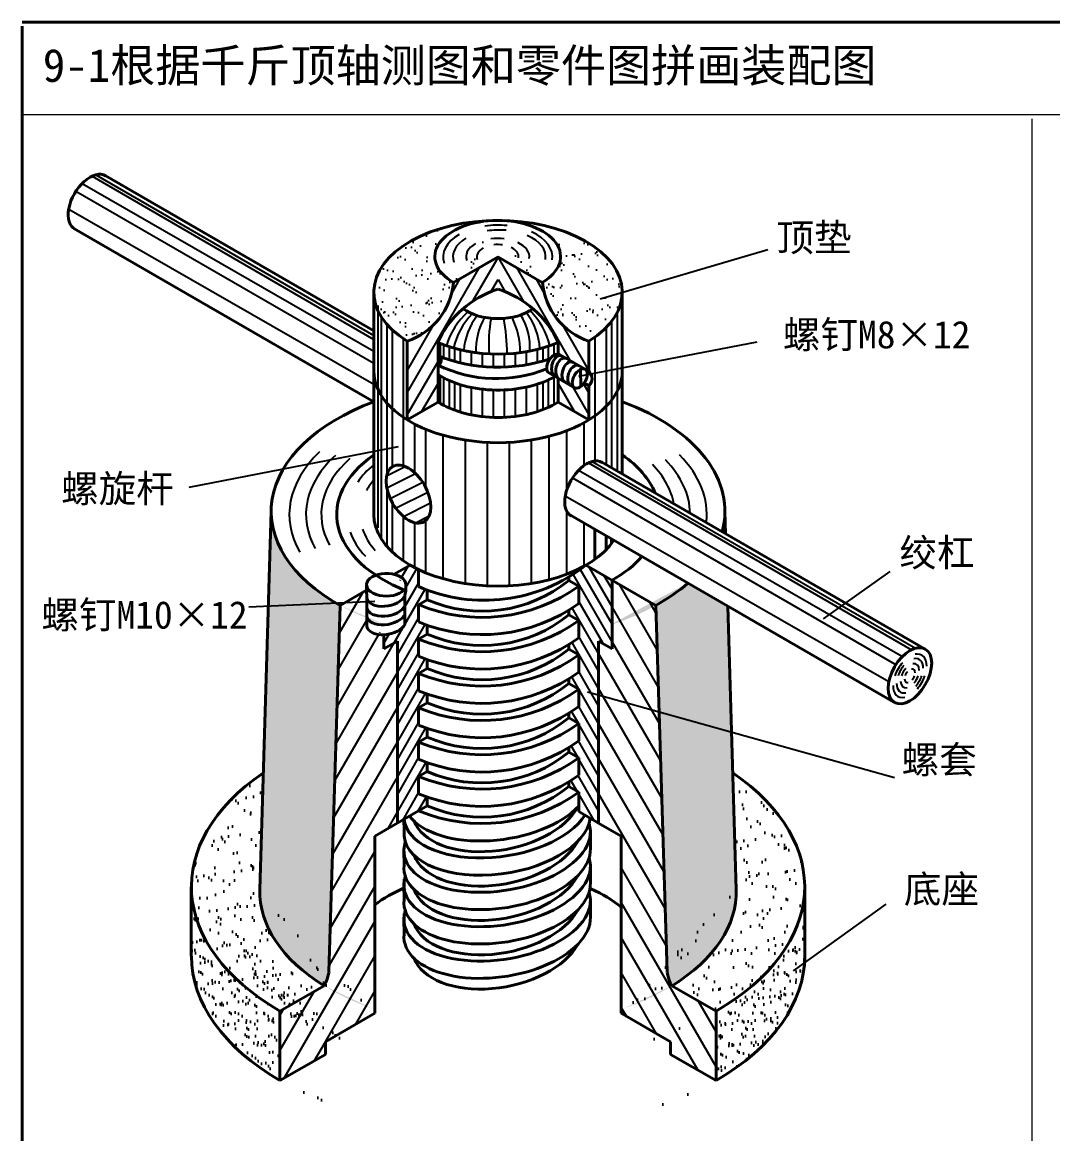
# Model space of a CAD drawing. Header units: millimetres. Extents: x 12 to 344, y 43 to 268.
# Drawn here: x 12.2 to 105.7, y 159.3 to 260.2 of the extents above; entities that cross this region are included whole.
import ezdxf

# ---------------------------------------------------------------- set-up
doc = ezdxf.new("R2010")
doc.units = ezdxf.units.MM
doc.header["$LTSCALE"] = 0.5
doc.layers.get('0').update_dxf_attribs({"lineweight": 15})
for name, color, linetype, lineweight in [('粗', 7, 'Continuous', 40), ('粗实线', 7, 'Continuous', 40), ('粗线', 7, 'Continuous', 40)]:
    doc.layers.add(name, color=color, linetype=linetype, lineweight=lineweight)
doc.layers.add('细实线', color=7, linetype='Continuous')
doc.styles.add('style1', font='SIMFANG.TTF', dxfattribs={"height": 2.5})
pattern_1 = [(37.5, (12.9927, 32.631), (-0.048001, 1.46824), [0, -1.15824, 0, -1.2954, 0, -1.23825]), (7.5, (12.9927, 32.631), (1.34857, 2.150475), [0, -0.62484, 0, -1.04394, 0, -0.40005]), (327.5, (12.0554, 32.631), (2.372977, 0.0043116), [0, -0.381, 0, -1.3716, 0, -1.7907]), (317.5, (12.0554, 32.631), (2.29067, 0.668788), [0, -0.1905, 0, -0.89916, 0, -1.0287])]

msp = doc.modelspace()

# ---------------------------------------------------------------- hatches: boundary and pattern name
at = {"layer": '粗实线', "linetype": 'Continuous'}
h = msp.add_hatch(dxfattribs=at)
h.set_pattern_fill('AR-SAND', color=256, scale=0.03, style=0)
h.set_pattern_definition(pattern_1)
edge = h.paths.add_edge_path()
edge.add_ellipse((55.38, 215.76), major_axis=(-20.6, 0), ratio=0.57735, start_angle=404.6222, end_angle=405.9624, ccw=False)
edge.add_line((40.71, 207.41), (34.52, 207.13))
edge.add_line((34.52, 207.13), (33.75, 181.44))
edge.add_ellipse((55.38, 181.22), major_axis=(-21.63, 0), ratio=0.57735, start_angle=359.0127, end_angle=403.1012)
edge.add_arc((35.79, 174.75), 4.32, 331.493, 349.1057)
edge.add_line((40.03, 173.94), (41.06, 207.21))
edge = h.paths.add_edge_path()
edge.add_ellipse((55.38, 215.76), major_axis=(-20.6, 0), ratio=0.57735, start_angle=360, end_angle=404.6222, ccw=False)
edge.add_line((34.78, 215.76), (34.52, 207.13))
edge.add_line((34.52, 207.13), (40.71, 207.41))
edge = h.paths.add_edge_path()
edge.add_line((76.57, 195.72), (69.99, 197.56))
edge.add_line((69.99, 197.56), (70.72, 173.94))
edge.add_arc((74.96, 174.75), 4.32, 190.8943, 208.507)
edge.add_ellipse((55.38, 181.22), major_axis=(-21.63, 0), ratio=0.57735, start_angle=496.8988, end_angle=540.9873)
edge.add_line((77, 181.44), (76.57, 195.72))
edge = h.paths.add_edge_path()
edge.add_line((76.23, 207.16), (72.61, 209.25))
edge.add_ellipse((55.38, 215.76), major_axis=(-20.6, 0), ratio=0.57735, start_angle=494.0376, end_angle=506.7884, ccw=False)
edge.add_line((69.69, 207.21), (69.99, 197.56))
edge.add_line((69.99, 197.56), (76.57, 195.72))
edge.add_line((76.57, 195.72), (76.23, 207.16))
h = msp.add_hatch(dxfattribs=at)
h.set_pattern_fill('AR-SAND', color=256, scale=0.05, style=0)
h.set_pattern_definition([(37.5, (12.9927, 32.631), (-0.080002, 2.447066), [0, -1.9304, 0, -2.159, 0, -2.06375]), (7.5, (12.9927, 32.631), (2.247616, 3.584126), [0, -1.0414, 0, -1.7399, 0, -0.66675]), (327.5, (11.4306, 32.631), (3.954962, 0.007186), [0, -0.635, 0, -2.286, 0, -2.9845]), (317.5, (11.4306, 32.631), (3.81778, 1.114647), [0, -0.3175, 0, -1.4986, 0, -1.7145])])
edge = h.paths.add_edge_path()
edge.add_ellipse((55.38, 181.22), major_axis=(-21.63, 0), ratio=0.57735, start_angle=359.0127, end_angle=403.1012, ccw=False)
edge.add_line((33.75, 181.44), (34.07, 192.03))
edge.add_ellipse((55.38, 181.68), major_axis=(-27.84, 0), ratio=0.57735, start_angle=319.9309, end_angle=360)
edge.add_ellipse((55.38, 181.68), major_axis=(-27.84, 0), ratio=0.57735, start_angle=360, end_angle=404.6725)
edge.add_line((35.58, 170.38), (39.58, 172.69))
edge = h.paths.add_edge_path()
edge.add_ellipse((55.38, 181.68), major_axis=(-27.84, 0), ratio=0.57735, start_angle=495.3275, end_angle=540)
edge.add_ellipse((55.38, 181.68), major_axis=(-27.84, 0), ratio=0.57735, start_angle=540, end_angle=580.0691)
edge.add_line((76.68, 192.03), (77, 181.44))
edge.add_ellipse((55.38, 181.22), major_axis=(-21.63, 0), ratio=0.57735, start_angle=496.8988, end_angle=540.9873, ccw=False)
edge.add_line((71.17, 172.69), (75.18, 170.38))
h = msp.add_hatch(dxfattribs=at)
h.set_pattern_fill('AR-SAND', color=256, scale=0.03, style=0)
h.set_pattern_definition(pattern_1)
edge = h.paths.add_edge_path()
edge.add_ellipse((55.38, 181.68), major_axis=(-27.84, 0), ratio=0.57735, start_angle=360, end_angle=404.6725, ccw=False)
edge.add_line((27.53, 181.68), (27.53, 175.38))
edge.add_ellipse((55.38, 175.38), major_axis=(-27.84, 0), ratio=0.57735, start_angle=0, end_angle=44.6725)
edge.add_line((35.58, 164.08), (35.58, 170.38))
edge = h.paths.add_edge_path()
edge.add_ellipse((55.38, 175.38), major_axis=(-27.84, 0), ratio=0.57735, start_angle=135.3275, end_angle=177.7421)
edge.add_ellipse((55.38, 175.38), major_axis=(-27.84, 0), ratio=0.57735, start_angle=177.7421, end_angle=180)
edge.add_line((83.22, 175.38), (83.22, 181.68))
edge.add_ellipse((55.38, 181.68), major_axis=(-27.84, 0), ratio=0.57735, start_angle=495.3275, end_angle=540, ccw=False)
edge.add_line((75.18, 170.38), (75.18, 164.08))
at = {"layer": '细实线', "linetype": 'Continuous'}
h = msp.add_hatch(dxfattribs=at)
h.set_pattern_fill('AR-SAND', color=256, scale=0.04, style=0)
h.set_pattern_definition([(37.5, (12.9927, 32.631), (-0.064001, 1.957653), [0, -1.54432, 0, -1.7272, 0, -1.651]), (7.5, (12.9927, 32.631), (1.798093, 2.8673), [0, -0.83312, 0, -1.39192, 0, -0.5334]), (327.5, (11.743, 32.631), (3.16397, 0.005749), [0, -0.508, 0, -1.8288, 0, -2.3876]), (317.5, (11.743, 32.631), (3.054226, 0.891717), [0, -0.254, 0, -1.19888, 0, -1.3716])])
edge = h.paths.add_edge_path()
edge.add_ellipse((55.38, 235.65), major_axis=(-11.28, 0), ratio=0.57735, start_angle=180, end_angle=268.6708)
edge.add_ellipse((55.35, 238.87), major_axis=(-5.71, 0), ratio=0.57735, start_angle=135, end_angle=267.1074, ccw=False)
edge.add_arc((65.61, 237.11), 6.23, 185.1718, 251.4187)
edge.add_ellipse((55.38, 235.65), major_axis=(-11.28, 0), ratio=0.57735, start_angle=137.0233, end_angle=141.2564)
edge.add_ellipse((55.38, 235.65), major_axis=(-11.28, 0), ratio=0.57735, start_angle=141.2564, end_angle=150.2947)
edge.add_ellipse((55.38, 235.65), major_axis=(-11.28, 0), ratio=0.57735, start_angle=150.2947, end_angle=155.9094)
edge.add_ellipse((55.38, 235.65), major_axis=(-11.28, 0), ratio=0.57735, start_angle=155.9094, end_angle=163.1797)
edge.add_ellipse((55.38, 235.65), major_axis=(-11.28, 0), ratio=0.57735, start_angle=163.1797, end_angle=179.8499)
edge.add_ellipse((55.38, 235.65), major_axis=(-11.28, 0), ratio=0.57735, start_angle=179.8499, end_angle=180)
edge = h.paths.add_edge_path()
edge.add_ellipse((55.35, 238.87), major_axis=(-5.71, 0), ratio=0.57735, start_angle=273.4408, end_angle=405.378, ccw=False)
edge.add_ellipse((55.38, 235.65), major_axis=(-11.28, 0), ratio=0.57735, start_angle=271.8774, end_angle=360)
edge.add_ellipse((55.38, 235.65), major_axis=(-11.28, 0), ratio=0.57735, start_angle=360, end_angle=374.7631)
edge.add_ellipse((55.38, 235.65), major_axis=(-11.28, 0), ratio=0.57735, start_angle=374.7631, end_angle=380.0338)
edge.add_ellipse((55.38, 235.65), major_axis=(-11.28, 0), ratio=0.57735, start_angle=380.0338, end_angle=386.4691)
edge.add_ellipse((55.38, 235.65), major_axis=(-11.28, 0), ratio=0.57735, start_angle=386.4691, end_angle=391.6947)
edge.add_ellipse((55.38, 235.65), major_axis=(-11.28, 0), ratio=0.57735, start_angle=391.6947, end_angle=400.339)
edge.add_ellipse((55.38, 235.65), major_axis=(-11.28, 0), ratio=0.57735, start_angle=400.339, end_angle=402.9767)
edge.add_arc((45.14, 237.11), 6.23, 288.5813, 354.5426)
at = {"layer": '细实线'}
h = msp.add_hatch(dxfattribs=at)
h.set_pattern_fill('LINE', color=256, scale=0.25, angle=60, style=0)
h.set_pattern_definition([(60, (-66.03044, 108.27895), (-0.6874077, 0.396875), [])])
edge = h.paths.add_edge_path()
edge.add_line((48.94, 201.49), (48.94, 202.29))
edge.add_arc((53.93, 216.41), 14.97, 247.353, 250.5408, ccw=False)
edge.add_line((48.17, 202.59), (48.17, 204.16))
edge.add_line((48.17, 204.16), (48.94, 204.61))
edge.add_line((48.94, 204.61), (48.94, 205.41))
edge.add_arc((53.93, 219.53), 14.97, 247.353, 250.5408, ccw=False)
edge.add_line((48.17, 205.71), (48.17, 207.28))
edge.add_line((48.17, 207.28), (48.94, 207.73))
edge.add_line((48.94, 207.73), (48.94, 208.62))
edge.add_arc((54.13, 222.62), 14.94, 246.4462, 249.6619, ccw=False)
edge.add_line((48.17, 208.93), (48.17, 210.47))
edge.add_ellipse((55.38, 215.48), major_axis=(-11.28, 0), ratio=0.57735, start_angle=47.6547, end_angle=50.282, ccw=False)
edge.add_ellipse((55.38, 215.48), major_axis=(-11.28, 0), ratio=0.57735, start_angle=45, end_angle=47.6547, ccw=False)
edge.add_line((47.4, 210.87), (45.95, 210.04))
edge.add_ellipse((45.23, 209.09), major_axis=(-1.79, 0), ratio=0.57735, start_angle=180, end_angle=246.1616, ccw=False)
edge.add_line((47.01, 209.09), (47.01, 208.54))
edge.add_line((47.01, 208.54), (46.93, 208.11))
edge.add_line((46.93, 208.11), (46.93, 207.67))
edge.add_line((46.93, 207.67), (46.93, 207.21))
edge.add_line((46.93, 207.21), (46.93, 206.88))
edge.add_line((46.93, 206.88), (46.93, 206.43))
edge.add_line((46.93, 206.43), (46.93, 205.98))
edge.add_line((46.93, 205.98), (46.93, 205.53))
edge.add_ellipse((45.23, 205.61), major_axis=(-1.76, -0.31), ratio=0.57735, start_angle=437.4826, end_angle=518.705, ccw=False)
edge.add_line((45.02, 204.55), (45.02, 203.27))
edge.add_line((45.02, 203.27), (46.24, 203.98))
edge.add_line((46.24, 203.98), (46.24, 187.46))
edge.add_line((46.24, 187.46), (48.17, 188.57))
edge.add_line((48.17, 188.57), (48.94, 189.02))
edge.add_line((48.94, 189.02), (48.94, 189.82))
edge.add_arc((53.93, 203.94), 14.97, 247.353, 250.5408, ccw=False)
edge.add_line((48.17, 190.12), (48.17, 191.69))
edge.add_line((48.17, 191.69), (48.94, 192.14))
edge.add_line((48.94, 192.14), (48.94, 192.94))
edge.add_arc((53.93, 207.06), 14.97, 247.353, 250.5408, ccw=False)
edge.add_line((48.17, 193.24), (48.17, 194.81))
edge.add_line((48.17, 194.81), (48.94, 195.26))
edge.add_line((48.94, 195.26), (48.94, 196.06))
edge.add_arc((53.93, 210.17), 14.97, 247.353, 250.5408, ccw=False)
edge.add_line((48.17, 196.35), (48.17, 197.92))
edge.add_line((48.17, 197.92), (48.94, 198.37))
edge.add_line((48.94, 198.37), (48.94, 199.17))
edge.add_arc((53.93, 213.29), 14.97, 247.353, 250.5408, ccw=False)
edge.add_line((48.17, 199.47), (48.17, 201.04))
edge.add_line((48.17, 201.04), (48.94, 201.49))
h = msp.add_hatch(dxfattribs=at)
h.set_pattern_fill('LINE', color=256, scale=0.25, angle=120, style=0)
h.set_pattern_definition([(120, (-66.03044, 108.27895), (-0.6874077, -0.396875), [])])
h.paths.add_polyline_path([(63.35, 210.87, -0.031431), (61.81, 209.81), (61.81, 209.48), (62.71, 208.96), (62.71, 207.39, -0.01811), (61.81, 206.79), (61.81, 206.37), (62.71, 205.85), (62.71, 204.28, -0.01811), (61.81, 203.67), (61.81, 203.25), (62.71, 202.73), (62.71, 201.16, -0.01811), (61.81, 200.56), (61.81, 200.13), (62.71, 199.61), (62.71, 198.04, -0.01811), (61.81, 197.44), (61.81, 197.01), (62.71, 196.49), (62.71, 194.93, -0.01811), (61.81, 194.32), (61.81, 193.9), (62.71, 193.38), (62.71, 191.81, -0.01811), (61.81, 191.2), (61.81, 190.78), (62.71, 190.26), (62.71, 188.5), (64.51, 187.46), (64.51, 203.98), (65.73, 203.27), (65.73, 209.5)])
h = msp.add_hatch(dxfattribs=at)
h.set_pattern_fill('LINE', color=256, scale=0.5, angle=120, style=0)
h.set_pattern_definition([(120, (-66.0304, 108.279), (-1.374815, -0.79375), [])])
h.paths.add_polyline_path([(69.69, 207.21), (65.73, 209.5), (65.73, 203.27), (64.51, 203.98), (64.51, 187.46), (66.56, 186.28), (66.56, 186.02), (66.56, 170.19), (71.05, 167.6), (71.05, 166.46), (75.18, 164.08), (75.18, 170.38), (71.17, 172.69, -0.077002), (70.72, 173.94)])
h = msp.add_hatch(dxfattribs=at)
h.set_pattern_fill('LINE', color=256, scale=0.5, angle=60, style=0)
h.set_pattern_definition([(60, (-66.0304, 108.279), (-1.374815, 0.79375), [])])
edge = h.paths.add_edge_path()
edge.add_line((46.24, 203.98), (45.02, 203.27))
edge.add_line((45.02, 203.27), (45.02, 204.55))
edge.add_ellipse((45.23, 205.61), major_axis=(-1.76, -0.31), ratio=0.57735, start_angle=359.8973, end_angle=437.4826, ccw=False)
edge.add_line((43.47, 205.3), (43.47, 205.75))
edge.add_line((43.47, 205.75), (43.47, 206.2))
edge.add_line((43.47, 206.2), (43.47, 206.65))
edge.add_line((43.47, 206.65), (43.47, 206.99))
edge.add_line((43.47, 206.99), (43.47, 207.44))
edge.add_line((43.47, 207.44), (43.47, 207.89))
edge.add_line((43.47, 207.89), (43.44, 208.59))
edge.add_line((43.44, 208.59), (41.06, 207.21))
edge.add_line((41.06, 207.21), (40.03, 173.94))
edge.add_arc((35.79, 174.75), 4.32, 331.493, 349.1057, ccw=False)
edge.add_line((39.58, 172.69), (35.58, 170.38))
edge.add_line((35.58, 170.38), (35.58, 164.08))
edge.add_line((35.58, 164.08), (39.7, 166.46))
edge.add_line((39.7, 166.46), (39.7, 167.6))
edge.add_line((39.7, 167.6), (44.19, 170.19))
edge.add_line((44.19, 170.19), (44.19, 186.02))
edge.add_line((44.19, 186.02), (44.19, 186.28))
edge.add_line((44.19, 186.28), (46.24, 187.46))
edge.add_line((46.24, 187.46), (46.24, 203.98))

# ---------------------------------------------------------------- linework, layer by layer
msp.add_line((12.18, 251.79), (342.18, 251.79))
at = {"linetype": 'Continuous'}
msp.add_line((103.83, 251.4), (103.83, 42.79), dxfattribs=at)
at = {"layer": '粗'}
for p, q in [((12.18, 259.79), (12.18, 43.16)), ((46.86, 182.35), (46.86, 181.1)), ((46.86, 179.24), (46.86, 177.98))]:
    msp.add_line(p, q, dxfattribs=at)
at = {"layer": '粗', "linetype": 'Continuous'}
msp.add_arc((49.75, 229.46), 0.474, 291.8599, 58.6188, dxfattribs=at)
at = {"layer": '粗'}
for start_param, end_param in [(5.354105, 5.633102), (3.758899, 4.04622)]:
    msp.add_ellipse((55.24, 175.19), major_axis=(-13.88, 0), ratio=0.57735, start_param=start_param, end_param=end_param, dxfattribs=at)
at = {"layer": '粗实线'}
for p, q in [((44.09, 232.15), (19.71, 246.23)), ((44.09, 225.71), (16.88, 241.42)), ((55.38, 238.85), (51.33, 236.52)), ((55.35, 238.87), (59.39, 236.54)), ((44.09, 235.65), (44.09, 215.48)), ((66.66, 235.65), (66.66, 219.13)), ((47.12, 224.06), (47.12, 231.21)), ((49.93, 225.68), (49.93, 231.07)), ((60.83, 230.03), (60.83, 231.07)), ((63.63, 228.45), (63.63, 231.21)), ((63.28, 228.65), (60.96, 229.99)), ((61.46, 229.66), (61.59, 229.63)), ((62.09, 229.32), (62.19, 229.28)), ((62.32, 226.98), (60, 228.32)), ((60.61, 227.97), (60.46, 228.09)), ((62.65, 229), (62.73, 228.97)), ((62.87, 228.64), (62.89, 227.09)), ((60.83, 227.88), (60.85, 227.84)), ((60.83, 225.68), (60.83, 227.85)), ((61.43, 227.51), (61.52, 227.45)), ((61.91, 227.22), (61.85, 227.29)), ((63.63, 227.17), (63.18, 227.38)), ((63.63, 224.06), (63.63, 227.15)), ((49.93, 225.68), (47.12, 224.06)), ((60.83, 225.68), (63.63, 224.06)), ((94.15, 203.25), (64.79, 220.21)), ((34.78, 215.76), (33.75, 181.44)), ((91.32, 198.44), (61.96, 215.4)), ((75.97, 215.76), (76.04, 213.71)), ((64.18, 214.12), (64.18, 211.4)), ((65.18, 213.54), (65.18, 212.25)), ((65.68, 213.25), (65.68, 212.82)), ((47.4, 210.87), (45.95, 210.04)), ((48.17, 210.47), (48.17, 208.93)), ((63.35, 210.87), (69.69, 207.21)), ((43.44, 208.59), (43.44, 209.09)), ((47.01, 209.09), (47.01, 208.54)), ((61.81, 209.81), (61.81, 209.48)), ((61.81, 209.48), (62.71, 208.96)), ((62.71, 208.96), (62.71, 207.39)), ((65.73, 209.5), (65.73, 203.27)), ((43.44, 208.59), (41.06, 207.21)), ((43.44, 208.59), (43.47, 207.89)), ((43.47, 208.34), (43.44, 208.59)), ((43.47, 207.89), (43.47, 207.44)), ((47.01, 208.54), (46.93, 208.11)), ((46.93, 208.11), (46.93, 207.67)), ((48.94, 208.62), (48.94, 207.73)), ((41.06, 207.21), (40.03, 173.94)), ((43.47, 207.44), (43.47, 206.99)), ((43.47, 206.99), (43.47, 206.65)), ((46.93, 207.67), (46.93, 207.21)), ((46.93, 207.21), (46.93, 206.88)), ((46.93, 206.88), (46.93, 206.43)), ((48.94, 207.73), (48.17, 207.28)), ((48.17, 207.28), (48.17, 205.71)), ((69.69, 207.21), (70.72, 173.94)), ((76.23, 207.16), (77, 181.44)), ((43.47, 206.65), (43.47, 206.2)), ((43.47, 206.2), (43.47, 205.75)), ((46.93, 206.43), (46.93, 205.98)), ((46.93, 205.98), (46.93, 205.53)), ((61.81, 206.79), (61.81, 206.37)), ((61.81, 206.37), (62.71, 205.85)), ((62.71, 205.85), (62.71, 204.28)), ((43.47, 205.75), (43.47, 205.3)), ((48.94, 205.41), (48.94, 204.61)), ((45.02, 204.55), (45.02, 203.27)), ((45.02, 203.27), (46.24, 203.98)), ((46.24, 203.98), (46.24, 187.46)), ((48.94, 204.61), (48.17, 204.16)), ((48.17, 204.16), (48.17, 202.7)), ((48.17, 204.16), (48.17, 202.59)), ((64.51, 203.98), (64.51, 187.46)), ((65.73, 203.27), (64.51, 203.98)), ((61.81, 203.25), (61.81, 203.67)), ((61.81, 203.25), (62.71, 202.73)), ((48.94, 202.29), (48.94, 201.49)), ((62.71, 202.73), (62.71, 201.16)), ((48.94, 201.49), (48.17, 201.04)), ((48.17, 201.04), (48.17, 199.47)), ((61.81, 200.56), (61.81, 200.13)), ((61.81, 200.13), (62.71, 199.61)), ((48.94, 199.17), (48.94, 198.37)), ((62.71, 199.61), (62.71, 198.04)), ((48.94, 198.37), (48.17, 197.92)), ((48.17, 197.92), (48.17, 196.35)), ((61.81, 197.01), (61.81, 197.44)), ((61.81, 197.01), (62.71, 196.49)), ((48.94, 196.06), (48.94, 195.26)), ((62.71, 196.49), (62.71, 194.93)), ((48.94, 195.26), (48.17, 194.81)), ((48.17, 194.81), (48.17, 193.24)), ((48.17, 194.81), (48.17, 193.35)), ((61.81, 193.9), (61.81, 194.32)), ((61.81, 193.9), (62.71, 193.38)), ((48.94, 192.94), (48.94, 192.14)), ((62.71, 193.38), (62.71, 191.81)), ((48.94, 192.14), (48.17, 191.69)), ((48.17, 191.69), (48.17, 190.12)), ((61.81, 191.2), (61.81, 190.78)), ((61.81, 190.78), (62.71, 190.26)), ((48.94, 189.82), (48.94, 189.02)), ((62.71, 190.26), (62.71, 188.5)), ((48.94, 189.02), (48.17, 188.57)), ((48.17, 188.57), (44.19, 186.28)), ((46.85, 186.72), (46.84, 187.81)), ((64.51, 187.46), (62.71, 188.5)), ((63.77, 185.14), (63.77, 186.71)), ((66.56, 186.28), (64.51, 187.46)), ((44.19, 186.02), (44.19, 186.28)), ((44.19, 186.02), (44.19, 170.19)), ((66.56, 186.02), (66.56, 186.28)), ((66.56, 186.02), (66.56, 170.19)), ((46.85, 183.6), (46.84, 184.94)), ((63.77, 182.03), (63.77, 183.6)), ((27.53, 181.68), (27.53, 175.38)), ((46.85, 180.48), (46.84, 181.82)), ((83.22, 181.68), (83.22, 175.38)), ((63.77, 178.91), (63.77, 180.48)), ((46.85, 177.37), (46.84, 178.71)), ((35.58, 170.38), (39.58, 172.69)), ((75.18, 170.38), (71.17, 172.69)), ((35.58, 164.08), (35.58, 170.38)), ((44.19, 170.19), (39.7, 167.6)), ((66.56, 170.19), (71.05, 167.6)), ((75.18, 164.08), (75.18, 170.38)), ((39.7, 167.6), (39.7, 166.46)), ((71.05, 167.6), (71.05, 166.46)), ((35.58, 164.08), (39.7, 166.46)), ((75.18, 164.08), (71.05, 166.46))]:
    msp.add_line(p, q, dxfattribs=at)
for centre, radius, start, end in [((45.14, 237.11), 6.23, 288.5813, 354.5426), ((65.61, 237.11), 6.23, 185.4574, 251.4187), ((57.98, 227.48), 8.83, 107.193, 155.9389), ((52.77, 227.48), 8.83, 24.0611, 72.807), ((55.24, 239.91), 12.11, 243.975, 292.1517), ((63.02, 227.8), 0.896, 313.3717, 72.4975), ((54.13, 222.62), 14.94, 246.4462, 308.1155), ((53.93, 221.1), 14.97, 247.353, 305.885), ((53.93, 219.19), 12.5, 246.5035, 309.0675), ((53.93, 219.53), 14.97, 247.353, 305.885), ((53.93, 217.98), 14.97, 247.353, 305.885), ((53.93, 216.07), 12.5, 246.5035, 309.0675), ((53.93, 216.41), 14.97, 247.353, 305.885), ((53.93, 212.96), 12.5, 246.5035, 309.0675), ((53.93, 214.86), 14.97, 247.353, 305.885), ((53.93, 213.29), 14.97, 247.353, 305.885), ((53.93, 209.84), 12.5, 246.5035, 309.0675), ((53.93, 211.74), 14.97, 247.353, 305.885), ((53.93, 210.17), 14.97, 247.353, 305.885), ((53.93, 206.72), 12.5, 246.5035, 309.0675), ((53.93, 208.63), 14.97, 247.353, 305.885), ((53.93, 207.06), 14.97, 247.353, 305.885), ((53.93, 203.6), 12.5, 246.5035, 309.0675), ((53.93, 205.51), 14.97, 247.353, 305.885), ((53.93, 203.94), 14.97, 247.353, 305.885), ((53.93, 200.49), 12.5, 246.5035, 309.0675), ((53.93, 202.39), 14.97, 247.353, 305.885), ((35.79, 174.75), 4.32, 331.493, 349.1057), ((74.96, 174.75), 4.32, 190.8943, 208.507)]:
    msp.add_arc(centre, radius, start, end, dxfattribs=at)
for centre, major_axis, ratio, start_param, end_param in [((18.33, 243.81), (-1.4, -2.42), 0.57735, 3.130504, 6.320015), ((55.38, 235.65), (-11.28, 0), 0.57735, 2.391507, 7.033271), ((55.35, 238.87), (-5.71, 0), 0.57735, 2.356194, 7.075181), ((55.38, 235.57), (-4.02, 0), 0.57735, 0.661455, 2.480137), ((55.38, 235.26), (-9.07, 0), 0.57735, 0.925874, 2.215719), ((60.48, 229.16), (-0.481, -0.834), 0.57735, 3.141593, 6.283185), ((55.38, 234.08), (-9.07, 0), 0.57735, 0.925874, 2.122201), ((60.83, 228.96), (-0.249, -0.93), 0.57735, 3.141593, 6.048358), ((61.21, 228.73), (-0.249, -0.93), 0.57735, 3.141593, 5.99919), ((61.79, 228.4), (-0.297, -0.916), 0.57735, 3.141593, 6.15303), ((62.32, 228.1), (-0.329, -0.905), 0.57735, 3.141593, 5.982404), ((55.38, 228.5), (-11.28, 0), 0.57735, 0, 3.141593), ((55.38, 230.99), (-7.32, 0), 0.57735, 0.730954, 2.356864), ((55.38, 215.76), (-20.6, 0), 0.57735, 5.29204, 7.08538), ((55.38, 228.5), (-7.32, 0), 0.57735, 0.730954, 2.410639), ((55.38, 215.76), (-20.6, 0), 0.57735, 9.267098, 10.415923), ((55.38, 215.48), (-14.65, 0), 0.57735, 5.591816, 7.246251), ((63.41, 217.78), (-1.4, -2.42), 0.57735, 3.130504, 6.320015), ((55.38, 215.48), (-14.65, 0), 0.57735, 3.371509, 3.832962), ((55.38, 215.48), (-11.28, 0), 0.57735, 0, 2.771701), ((55.38, 215.48), (-14.65, 0), 0.57735, 2.356194, 2.672402), ((45.23, 209.09), (-1.79, 0), 0.57735, 3.141593, 8.947783), ((55.38, 215.76), (-20.6, 0), 0.57735, 8.622583, 8.845127), ((45.23, 208.19), (-1.76, -0.31), 0.57735, 6.281393, 9.05311), ((45.23, 207.29), (-1.76, -0.31), 0.57735, 6.281393, 9.05311), ((45.23, 206.51), (-1.76, -0.31), 0.57735, 6.281393, 9.05311), ((45.23, 205.61), (-1.76, -0.31), 0.57735, 6.281393, 9.05311), ((55.38, 181.68), (-27.84, 0), 0.57735, 5.583847, 7.062868), ((55.38, 181.68), (-27.84, 0), 0.57735, 8.645095, 10.124116), ((55.3, 190.47), (-8.44, -1.19), 0.531456, 0.27715, 2.56123), ((55.32, 189.51), (-7.68, -1.42), 0.57735, 0.098384, 2.704215), ((55.3, 187.36), (-8.44, -1.19), 0.531456, 6.1624, 9.283688), ((55.3, 188.93), (-8.44, -1.19), 0.531456, 6.266567, 9.004518), ((55.3, 185.81), (-8.44, -1.19), 0.531456, 6.038161, 9.520696), ((55.32, 186.39), (-7.68, -1.42), 0.57735, 0.098384, 2.704215), ((55.3, 184.24), (-8.44, -1.19), 0.531456, 6.1624, 9.362681), ((55.3, 182.69), (-8.44, -1.19), 0.531456, 6.038161, 9.520696), ((55.32, 183.27), (-7.68, -1.42), 0.57735, 0.098384, 2.704215), ((55.3, 181.12), (-8.44, -1.19), 0.531456, 6.1624, 9.362681), ((55.38, 181.22), (-21.63, 0), 0.57735, 6.265954, 7.035443), ((55.3, 179.57), (-8.44, -1.19), 0.531456, 6.038161, 9.520696), ((55.38, 181.22), (-21.63, 0), 0.57735, 8.672521, 9.44201), ((55.3, 178), (-8.44, -1.19), 0.531456, 6.1624, 9.362681), ((55.32, 180.15), (-7.68, -1.42), 0.57735, 0.098384, 2.704215), ((55.32, 177.04), (-7.68, -1.42), 0.57735, 0.098384, 2.704215), ((55.38, 175.38), (-27.84, 0), 0.57735, 0, 0.779683), ((55.38, 175.38), (-27.84, 0), 0.57735, 2.36191, 3.141593)]:
    msp.add_ellipse(centre, major_axis=major_axis, ratio=ratio, start_param=start_param, end_param=end_param, dxfattribs=at)
for centre, major_axis in [((62.8, 227.82), (-0.481, -0.834)), ((47.25, 217.32), (1.44, -2.5)), ((92.77, 200.83), (-1.4, -2.42))]:
    msp.add_ellipse(centre, major_axis=major_axis, ratio=0.57735, dxfattribs=at)
at = {"layer": '粗线'}
msp.add_line((342.18, 260.16), (12.18, 260.16), dxfattribs=at)
at = {"layer": '细实线'}
for p, q in [((18.85, 246.31), (44.09, 231.72)), ((17.61, 245.52), (44.09, 230.31)), ((18.52, 246.19), (44.09, 231.36)), ((17.06, 244.83), (44.09, 229.22)), ((16.4, 243.2), (44.09, 227.3)), ((64.66, 235.04), (79.87, 239.53)), ((53.07, 234.8), (55.38, 238.8)), ((55.38, 238.8), (57.68, 234.8)), ((47.12, 226.51), (53.69, 237.88)), ((57.06, 237.88), (61.94, 229.43)), ((51.14, 235.47), (51.95, 236.88)), ((54.73, 235.68), (55.38, 236.8)), ((55.38, 236.8), (56.02, 235.68)), ((58.8, 236.88), (59.61, 235.47)), ((44.47, 234.44), (44.47, 214.26)), ((44.78, 233.42), (44.78, 213.25)), ((66.18, 233.77), (66.18, 219.4)), ((45.28, 232.75), (45.28, 219.08)), ((45.78, 232.23), (45.78, 219.81)), ((47.12, 228.51), (49.56, 232.73)), ((61.19, 232.73), (63.63, 228.51)), ((65.18, 232.42), (65.18, 219.98)), ((65.68, 232.99), (65.68, 219.69)), ((46.78, 231.43), (46.78, 219.89)), ((62.71, 228.03), (78.9, 231.15)), ((64.18, 231.57), (64.18, 220.32)), ((50.13, 230.99), (50.13, 229.81)), ((50.43, 230.87), (50.43, 229.69)), ((50.93, 230.69), (50.93, 229.52)), ((51.43, 230.54), (51.43, 229.36)), ((51.93, 230.42), (51.93, 229.24)), ((52.93, 230.22), (52.93, 229.04)), ((53.93, 230.09), (53.93, 228.91)), ((56.93, 230.1), (56.93, 228.92)), ((57.93, 230.23), (57.93, 229.06)), ((58.93, 230.44), (58.93, 229.26)), ((59.43, 230.58), (59.43, 229.4)), ((59.93, 230.73), (59.93, 229.55)), ((60.43, 230.91), (60.43, 229.91)), ((47.12, 224.51), (49.93, 229.36)), ((54.93, 230.03), (54.93, 228.85)), ((55.93, 230.03), (55.93, 228.85)), ((61.07, 229.89), (61.2, 229.86)), ((50.13, 228.04), (50.13, 225.55)), ((48.47, 224.84), (49.93, 227.36)), ((50.43, 227.87), (50.43, 225.39)), ((50.93, 227.63), (50.93, 225.14)), ((51.43, 227.43), (51.43, 224.94)), ((51.93, 227.26), (51.93, 224.77)), ((58.93, 227.3), (58.93, 224.81)), ((59.43, 227.47), (59.43, 224.98)), ((59.93, 227.68), (59.93, 225.19)), ((60.43, 227.93), (60.43, 225.45)), ((60.83, 227.36), (62.28, 224.84)), ((62.14, 227.09), (63.63, 224.51)), ((63.15, 227.34), (63.63, 226.51)), ((52.93, 227.01), (52.93, 224.52)), ((53.93, 226.85), (53.93, 224.36)), ((54.93, 226.77), (54.93, 224.29)), ((55.93, 226.78), (55.93, 224.29)), ((56.93, 226.86), (56.93, 224.37)), ((57.93, 227.03), (57.93, 224.54)), ((47.78, 223.69), (47.78, 219.29)), ((48.78, 223.22), (48.78, 218)), ((61.58, 223.06), (61.58, 217.57)), ((63.18, 223.8), (63.18, 219.91)), ((47.78, 221.99), (47.78, 219.29)), ((47.78, 221.99), (47.78, 219.29)), ((48.78, 221.99), (48.78, 218)), ((48.78, 221.99), (48.78, 218)), ((48.78, 221.99), (48.78, 218)), ((50.38, 222.66), (50.38, 209.64)), ((52.38, 222.22), (52.38, 209.2)), ((54.38, 221.99), (54.38, 208.97)), ((56.38, 221.99), (56.38, 208.97)), ((58.38, 222.22), (58.38, 209.2)), ((59.98, 222.55), (59.98, 209.53)), ((46.32, 221.6), (27.3, 217.92)), ((63.6, 220.16), (92.9, 203.18)), ((63.93, 220.28), (93.28, 203.32)), ((45.25, 218.99), (46.94, 219.83)), ((45.27, 217.88), (47.89, 219.19)), ((62.69, 219.49), (92.1, 202.59)), ((45.58, 216.91), (48.54, 218.39)), ((62.14, 218.8), (91.37, 201.92)), ((45.28, 217.83), (45.28, 212.58)), ((46.08, 216.05), (49, 217.51)), ((61.48, 217.16), (90.86, 200.3)), ((45.78, 216.53), (45.78, 212.06)), ((45.78, 216.53), (45.78, 212.06)), ((45.78, 216.53), (45.78, 212.06)), ((45.78, 216.53), (45.78, 212.06)), ((46.79, 215.28), (49.26, 216.52)), ((46.78, 215.29), (46.78, 211.26)), ((47.88, 214.71), (49.14, 215.34)), ((61.58, 215.88), (61.58, 210.04)), ((47.78, 214.73), (47.78, 210.66)), ((47.78, 214.73), (47.78, 210.66)), ((47.78, 214.73), (47.78, 210.66)), ((48.78, 214.87), (48.78, 210.2)), ((48.78, 214.87), (48.78, 210.2)), ((48.78, 214.87), (48.78, 210.2)), ((48.78, 214.87), (48.78, 210.2)), ((63.18, 214.69), (63.18, 210.77)), ((84.94, 206), (90.99, 210.29)), ((44.18, 207.56), (32.74, 207.05)), ((63.49, 199.38), (91.38, 191.58)), ((82.21, 174.04), (90.6, 180.08))]:
    msp.add_line(p, q, dxfattribs=at)
for centre, radius, start, end in [((56.81, 229.07), 6.35, 130.9976, 164.4552), ((57.8, 229.1), 6.63, 136.1857, 167.1559), ((58.17, 229.9), 5.92, 142.281, 175.6992), ((59.24, 230.43), 5.87, 150.1019, 182.7554), ((67.11, 231.04), 12.57, 169.7608, 184.5593), ((40.26, 230.15), 15.94, 359.6321, 11.2881), ((50.41, 230.24), 6.98, 359.3317, 26.6534), ((52.97, 230.75), 5.3, 355.0131, 32.2314), ((53.56, 230.29), 5.61, 2.1663, 38.5423), ((53.47, 229.17), 6.81, 13.7255, 44.8814)]:
    msp.add_arc(centre, radius, start, end, dxfattribs=at)
at = {"layer": '细实线', "linetype": 'Continuous'}
for centre, major_axis, ratio, start_param, end_param in [((55.35, 238.87), (-4.96, 0), 0.57735, 4.541337, 4.950533), ((55.49, 238.86), (-4.21, 0), 0.577374, 4.566674, 4.97608), ((55.35, 238.87), (-4.96, 0), 0.57735, 5.495751, 6.492585), ((55.49, 238.86), (-4.21, 0), 0.577374, 5.514535, 6.485418), ((55.35, 238.87), (-2.88, 0), 0.57735, 4.511603, 4.929388), ((55.35, 238.87), (-2.88, 0), 0.57735, 9.331478, 10.313369), ((55.49, 238.86), (-4.21, 0), 0.577374, 3.04343, 4.067138), ((55.35, 238.87), (-4.96, 0), 0.57735, 3.043001, 4.042808), ((55.35, 238.87), (-2.88, 0), 0.57735, 5.486877, 6.499975), ((55.35, 238.87), (-1.9, 0), 0.57735, 5.475954, 6.509073), ((55.35, 238.87), (-1.9, 0), 0.57735, 4.474917, 4.903331), ((55.35, 238.87), (-1.9, 0), 0.57735, 9.337992, 10.297826)]:
    msp.add_ellipse(centre, major_axis=major_axis, ratio=ratio, start_param=start_param, end_param=end_param, dxfattribs=at)
at = {"layer": '细实线'}
for centre, major_axis, start_param, end_param in [((55.38, 215.48), (-18.95, 0), 5.737445, 6.603064), ((55.38, 215.48), (-17.44, 0), 5.722267, 6.596362), ((55.38, 215.48), (-16.05, 0), 5.705742, 6.589082), ((55.38, 215.48), (-13.72, 0), 5.677658, 5.903516), ((55.38, 215.48), (-16.05, 0), 9.526299, 9.934873), ((55.38, 215.48), (-17.44, 0), 9.433904, 9.938215), ((55.38, 215.48), (-18.95, 0), 9.355919, 9.941294), ((55.38, 215.48), (-12.52, 0), 5.835359, 5.977272), ((55.38, 215.48), (-12.52, 0), 6.469331, 6.754518), ((55.38, 215.48), (-13.72, 0), 6.490471, 6.782927), ((92.77, 200.83), (-1.08, -1.87), 8.63938, 9.897658), ((92.77, 200.83), (-1.08, -1.87), 4.390638, 5.03414), ((92.77, 200.83), (-0.6, -1.04), 8.63938, 9.897658), ((92.77, 200.83), (-0.85, -1.48), 8.63938, 9.897658), ((92.77, 200.83), (-0.85, -1.48), 4.390638, 5.03414), ((92.77, 200.83), (-0.6, -1.04), 4.390638, 5.03414), ((92.77, 200.83), (-0.338, -0.585), 4.390638, 5.03414), ((92.77, 200.83), (-0.338, -0.585), 8.63938, 9.897658), ((92.77, 200.83), (-0.338, -0.585), 7.532231, 8.175732), ((92.77, 200.83), (-0.6, -1.04), 7.532231, 8.175732), ((92.77, 200.83), (-0.85, -1.48), 7.532231, 8.175732), ((92.77, 200.83), (-1.08, -1.87), 7.532231, 8.175732), ((92.77, 200.83), (-1.08, -1.87), 5.497787, 6.756066), ((92.77, 200.83), (-0.85, -1.48), 5.497787, 6.756066), ((92.77, 200.83), (-0.6, -1.04), 5.497787, 6.756066), ((92.77, 200.83), (-0.338, -0.585), 5.497787, 6.756066)]:
    msp.add_ellipse(centre, major_axis=major_axis, ratio=0.57735, start_param=start_param, end_param=end_param, dxfattribs=at)

# ---------------------------------------------------------------- texts
at = {"linetype": 'Continuous', "insert": (14.05, 257.74), "char_height": 3, "width": 109.9189, "attachment_point": 1}
msp.add_mtext('{\\fSimHei|b0|i0|c134|p2;9-1根据千斤顶轴测图和零件图拼画装配图}', dxfattribs=at)
at = {"layer": '细实线', "char_height": 2.5, "attachment_point": 1, "style": 'style1'}
for s, insert, width in [('顶垫', (80.65, 241.86), 7.9973), ('螺钉M8×12', (81.24, 233.05), 19.3222), ('螺旋杆', (15.71, 219.07), 17.0338), ('绞杠', (91.82, 213.26), 7.9973), ('螺钉M10×12', (13.92, 207.61), 17.8222), ('螺套', (92.02, 194.46), 7.9973), ('底座', (92.22, 182.71), 7.9973)]:
    msp.add_mtext(s, dxfattribs=dict(at, insert=insert, width=width))

doc.saveas('drawing.dxf')
